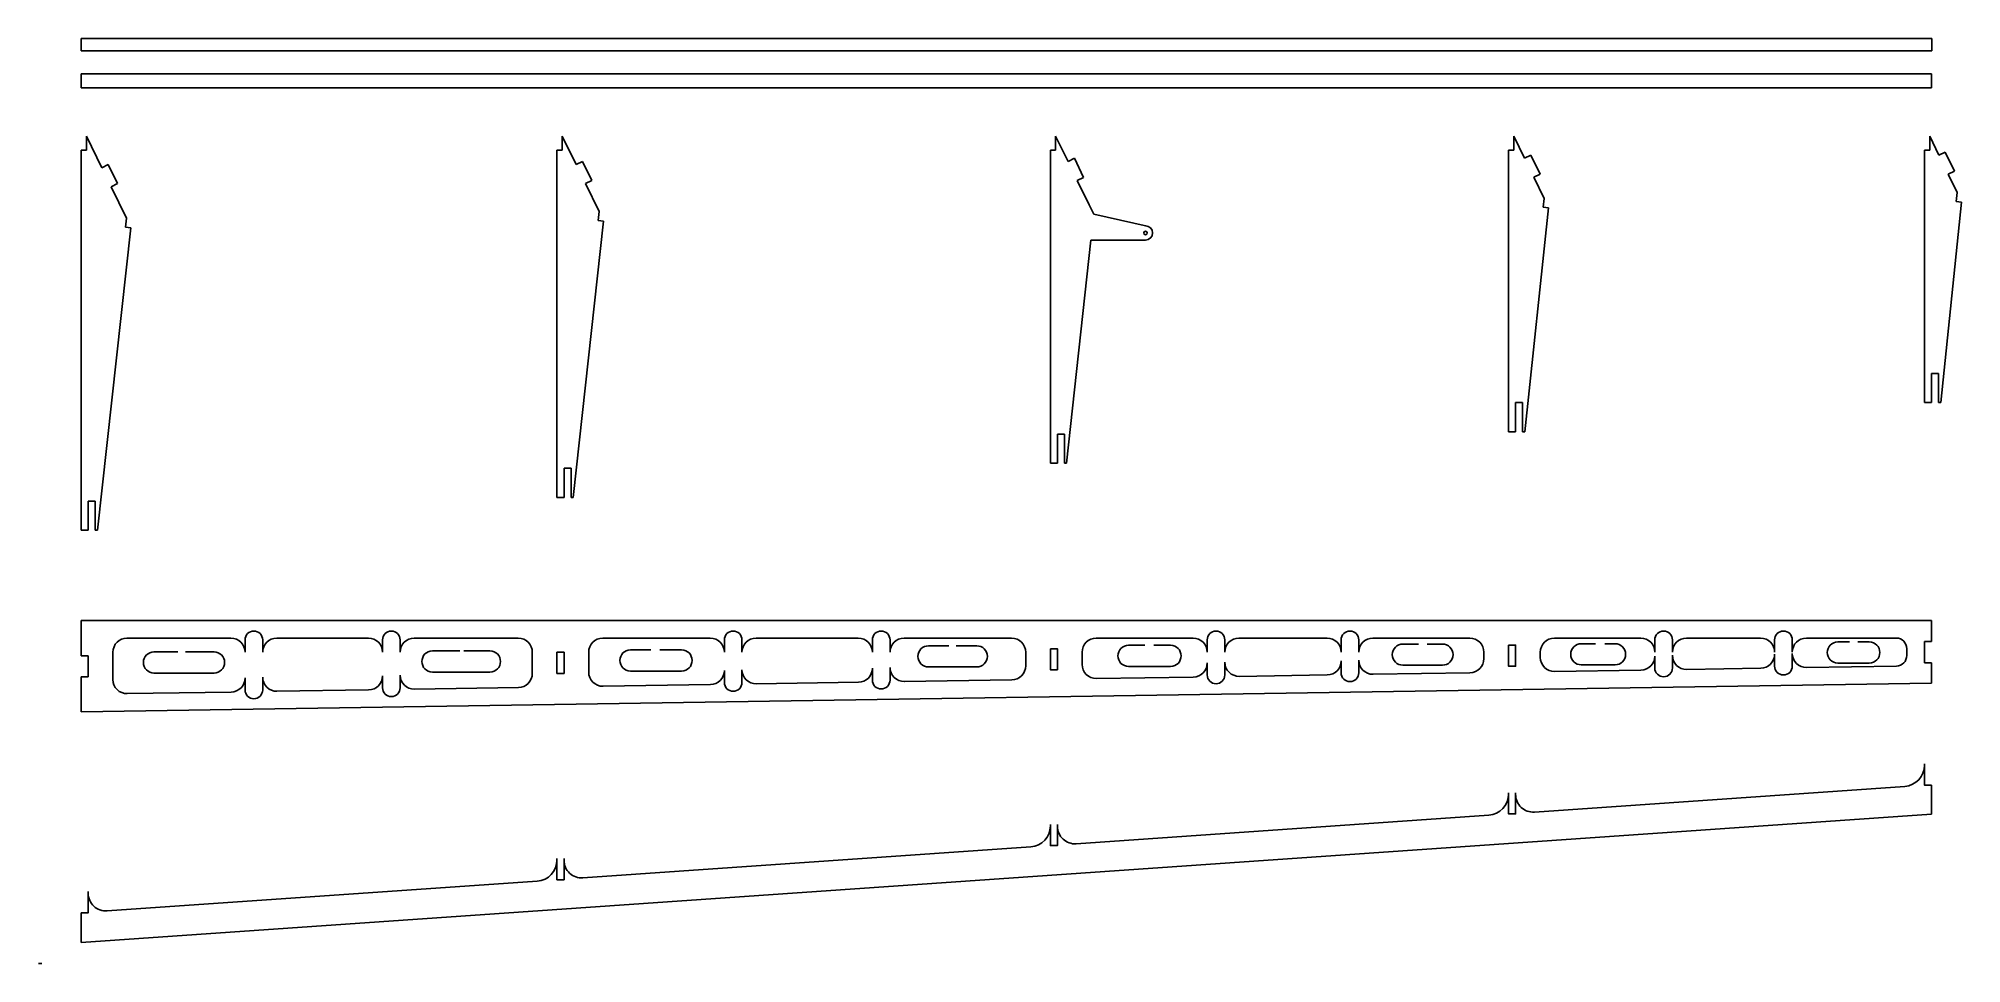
# Model space of a CAD drawing. Header units: millimetres. Extents: x 0 to 546, y 0 to 263.
import ezdxf

# ---------------------------------------------------------------- set-up
doc = ezdxf.new("R2010")
doc.units = ezdxf.units.MM
doc.layers.add('1', color=1, linetype='Continuous')
doc.layers.add('细线层', color=4, linetype='Continuous', lineweight=25)

msp = doc.modelspace()

# ---------------------------------------------------------------- linework, layer by layer
at = {"layer": '1'}
msp.add_open_spline([(0, 0), (0.33, 0), (0.67, 0), (1, 0)], degree=3, dxfattribs=at)
at = {"layer": '细线层'}
for p, q in [((537.22, 262.57), (12.12, 262.57)), ((12.12, 262.57), (12.12, 259.07)), ((537.22, 259.07), (537.22, 262.57)), ((12.12, 259.07), (537.22, 259.07)), ((537.12, 252.54), (12.12, 252.54)), ((12.12, 252.54), (12.12, 248.54)), ((537.12, 248.54), (537.12, 252.54)), ((12.12, 248.54), (537.12, 248.54)), ((13.62, 234.86), (13.62, 230.86)), ((13.62, 234.86), (18, 225.87)), ((148.62, 234.86), (148.62, 230.86)), ((148.62, 234.86), (152.57, 226.77)), ((288.62, 234.86), (288.62, 230.86)), ((288.62, 234.86), (292.13, 227.67)), ((418.62, 234.86), (418.62, 230.86)), ((418.62, 234.86), (421.69, 228.57)), ((536.62, 234.86), (536.62, 230.86)), ((536.62, 234.86), (539.25, 229.47)), ((13.62, 230.86), (12.12, 230.86)), ((12.12, 230.86), (12.12, 122.99)), ((148.62, 230.86), (147.12, 230.86)), ((147.12, 230.86), (147.12, 132.31)), ((288.62, 230.86), (287.12, 230.86)), ((287.12, 230.86), (287.12, 141.98)), ((418.62, 230.86), (417.12, 230.86)), ((417.12, 230.86), (417.12, 150.95)), ((421.69, 228.57), (423.49, 229.45)), ((423.49, 229.45), (426.12, 224.05)), ((536.62, 230.86), (535.12, 230.86)), ((535.12, 230.86), (535.12, 159.24)), ((539.25, 229.47), (541.05, 230.34)), ((541.05, 230.34), (543.68, 224.95)), ((18, 225.87), (19.8, 226.75)), ((19.8, 226.75), (22.43, 221.36)), ((152.57, 226.77), (154.36, 227.65)), ((154.36, 227.65), (156.99, 222.26)), ((292.13, 227.67), (293.93, 228.55)), ((293.93, 228.55), (296.56, 223.15)), ((426.12, 224.05), (424.32, 223.18)), ((543.68, 224.95), (541.88, 224.07)), ((541.88, 224.07), (544.42, 218.86)), ((22.43, 221.36), (20.64, 220.48)), ((20.64, 220.48), (25.01, 211.52)), ((156.99, 222.26), (155.2, 221.38)), ((155.2, 221.38), (159.08, 213.41)), ((296.56, 223.15), (294.76, 222.28)), ((294.76, 222.28), (298.13, 215.36)), ((424.32, 223.18), (427.24, 217.18)), ((544.42, 218.86), (544.16, 216.31)), ((544.42, 218.86), (544.16, 216.31)), ((159.08, 213.41), (158.81, 210.87)), ((159.08, 213.41), (158.81, 210.87)), ((298.13, 215.36), (299.43, 212.7)), ((428.47, 214.48), (421.76, 150.95)), ((427.24, 217.18), (426.97, 214.64)), ((427.24, 217.18), (426.97, 214.64)), ((426.97, 214.64), (428.47, 214.48)), ((426.97, 214.64), (428.47, 214.48)), ((545.65, 216.15), (539.78, 159.24)), ((544.16, 216.31), (545.65, 216.15)), ((544.16, 216.31), (545.65, 216.15)), ((26.22, 208.82), (16.72, 122.99)), ((25.01, 211.52), (24.72, 208.98)), ((25.01, 211.52), (24.72, 208.98)), ((24.72, 208.98), (26.22, 208.82)), ((24.72, 208.98), (26.22, 208.82)), ((160.3, 210.7), (151.73, 132.31)), ((158.81, 210.87), (160.3, 210.7)), ((158.81, 210.87), (160.3, 210.7)), ((299.43, 212.7), (314.56, 209.31)), ((298.56, 205.36), (291.74, 141.98)), ((314.12, 205.36), (298.56, 205.36)), ((537.12, 159.24), (537.12, 167.49)), ((537.12, 167.49), (539.12, 167.49)), ((539.12, 167.49), (539.12, 159.24)), ((419.12, 150.95), (419.12, 159.2)), ((419.12, 159.2), (421.12, 159.2)), ((421.12, 159.2), (421.12, 150.95)), ((535.12, 159.24), (537.12, 159.24)), ((539.12, 159.24), (539.78, 159.24)), ((289.12, 141.98), (289.12, 150.23)), ((289.12, 150.23), (291.12, 150.23)), ((291.12, 150.23), (291.12, 141.98)), ((417.12, 150.95), (419.12, 150.95)), ((421.12, 150.95), (421.76, 150.95)), ((287.12, 141.98), (289.12, 141.98)), ((291.12, 141.98), (291.74, 141.98)), ((149.12, 132.31), (149.12, 140.56)), ((149.12, 140.56), (151.12, 140.56)), ((151.12, 140.56), (151.12, 132.31)), ((14.12, 122.99), (14.12, 131.24)), ((14.12, 131.24), (16.12, 131.24)), ((16.12, 131.24), (16.12, 122.99)), ((147.12, 132.31), (149.12, 132.31)), ((151.12, 132.31), (151.73, 132.31)), ((12.12, 122.99), (14.12, 122.99)), ((16.12, 122.99), (16.72, 122.99)), ((537.12, 97.37), (12.12, 97.37)), ((12.12, 97.37), (12.12, 87.37)), ((537.12, 97.37), (537.12, 91.37)), ((12.12, 87.37), (14.12, 87.37)), ((14.12, 87.37), (14.12, 81.37)), ((21.12, 88.37), (21.12, 80.61)), ((54.62, 92.37), (25.12, 92.37)), ((39.57, 88.46), (32.77, 88.46)), ((49.81, 88.46), (41.74, 88.46)), ((58.62, 91.87), (58.62, 88.37)), ((63.62, 91.87), (63.62, 88.37)), ((93.62, 92.37), (67.62, 92.37)), ((97.62, 91.87), (97.62, 88.37)), ((102.62, 91.87), (102.62, 88.37)), ((136.12, 92.37), (106.62, 92.37)), ((119.52, 88.74), (111.78, 88.74)), ((128.1, 88.74), (120.65, 88.74)), ((140.12, 82.33), (140.12, 88.37)), ((156.12, 88.37), (156.12, 82.71)), ((190.62, 92.37), (160.12, 92.37)), ((173.8, 89.03), (167.97, 89.03)), ((182.48, 89.03), (176.35, 89.03)), ((194.62, 91.87), (194.62, 88.37)), ((199.62, 91.87), (199.62, 88.37)), ((232.62, 92.37), (203.62, 92.37)), ((236.62, 91.87), (236.62, 88.37)), ((241.62, 91.87), (241.62, 88.37)), ((276.12, 92.37), (245.62, 92.37)), ((258.27, 90.18), (252.53, 90.18)), ((266.25, 90.18), (260.39, 90.18)), ((280.12, 84.51), (280.12, 88.37)), ((296.12, 88.37), (296.12, 84.89)), ((327.62, 92.37), (300.12, 92.37)), ((313.91, 90.33), (309.28, 90.33)), ((321.23, 90.33), (316.46, 90.33)), ((331.62, 91.87), (331.62, 88.37)), ((336.62, 91.87), (336.62, 88.37)), ((365.62, 92.37), (340.62, 92.37)), ((369.62, 91.87), (369.62, 88.37)), ((374.62, 91.87), (374.62, 88.37)), ((406.12, 92.37), (378.62, 92.37)), ((391.6, 90.68), (387.14, 90.68)), ((398.38, 90.68), (394, 90.68)), ((410.12, 86.54), (410.12, 88.37)), ((426.12, 88.37), (426.12, 86.91)), ((454.62, 92.37), (430.12, 92.37)), ((441.79, 90.78), (437.77, 90.78)), ((447.35, 90.78), (444.44, 90.78)), ((458.62, 91.87), (458.62, 88.37)), ((463.62, 91.87), (463.62, 88.37)), ((463.62, 87.49), (463.62, 83.89)), ((488.62, 92.37), (467.62, 92.37)), ((492.62, 91.87), (492.62, 88.37)), ((492.62, 87.82), (492.62, 84.42)), ((497.62, 91.87), (497.62, 88.37)), ((497.62, 88.02), (497.62, 84.42)), ((527.12, 92.37), (501.62, 92.37)), ((513.86, 91.28), (510.54, 91.28)), ((519.48, 91.28), (516.24, 91.28)), ((530.12, 87.42), (530.12, 89.37)), ((537.12, 91.37), (535.12, 91.37)), ((535.12, 91.37), (535.12, 85.37)), ((49.81, 82.46), (32.77, 82.46)), ((102.62, 81.88), (102.62, 78.27)), ((128.1, 82.74), (111.78, 82.74)), ((182.48, 83.03), (167.97, 83.03)), ((194.62, 83.18), (194.62, 79.78)), ((199.62, 83.38), (199.62, 79.78)), ((236.62, 83.84), (236.62, 80.44)), ((241.62, 84.04), (241.62, 80.44)), ((266.25, 84.18), (252.53, 84.18)), ((321.23, 84.33), (309.28, 84.33)), ((331.62, 85.31), (331.62, 81.92)), ((336.62, 85.52), (336.62, 81.92)), ((340.68, 81.52), (365.68, 81.91)), ((369.62, 85.91), (369.62, 82.51)), ((374.62, 86.11), (374.62, 82.51)), ((378.68, 82.11), (406.18, 82.54)), ((398.38, 84.68), (387.14, 84.68)), ((430.18, 82.91), (454.68, 83.29)), ((447.35, 84.78), (437.77, 84.78)), ((458.62, 87.29), (458.62, 83.89)), ((467.68, 83.49), (488.68, 83.82)), ((501.68, 84.02), (527.17, 84.42)), ((519.48, 85.28), (510.54, 85.28)), ((535.12, 85.37), (537.12, 85.37)), ((537.12, 85.37), (537.12, 79.57)), ((14.12, 81.37), (12.12, 81.37)), ((12.12, 81.37), (12.12, 71.4)), ((537.12, 79.57), (12.12, 71.4)), ((25.18, 76.61), (54.68, 77.07)), ((58.62, 81.07), (58.62, 77.67)), ((63.62, 81.27), (63.62, 77.67)), ((67.68, 77.27), (93.68, 77.67)), ((97.62, 81.67), (97.62, 78.27)), ((106.68, 77.88), (136.18, 78.33)), ((160.18, 78.71), (190.68, 79.18)), ((203.68, 79.39), (232.68, 79.84)), ((245.68, 80.04), (276.18, 80.51)), ((300.18, 80.89), (327.68, 81.31)), ((535.12, 56.67), (535.12, 56.27)), ((529.54, 50.28), (424.47, 43)), ((537.12, 42.41), (537.12, 50.67)), ((417.12, 48.49), (417.12, 48.09)), ((419.12, 47.99), (419.12, 48.49)), ((12.12, 6.02), (537.12, 42.41)), ((287.12, 39.48), (287.12, 39.08)), ((289.12, 38.98), (289.12, 39.48)), ((411.54, 42.11), (294.47, 33.99)), ((281.54, 33.1), (154.47, 24.29)), ((147.12, 29.78), (147.12, 29.38)), ((149.12, 29.28), (149.12, 29.78)), ((141.54, 23.39), (19.47, 14.93)), ((14.12, 19.92), (14.12, 20.42)), ((12.12, 14.42), (12.12, 6.02))]:
    msp.add_line(p, q, dxfattribs=at)
for points in [[(147.12, 88.37), (149.12, 88.37), (149.12, 82.37), (147.12, 82.37)], [(287.12, 89.37), (289.12, 89.37), (289.12, 83.37), (287.12, 83.37)], [(417.12, 90.37), (419.12, 90.37), (419.12, 84.37), (417.12, 84.37)]]:
    msp.add_lwpolyline(points, close=True, dxfattribs=at)
for points in [[(537.12, 50.67), (535.12, 50.67), (535.12, 56.67)], [(419.12, 48.49), (419.12, 42.49), (417.12, 42.49), (417.12, 48.49)], [(289.12, 39.48), (289.12, 33.48), (287.12, 33.48), (287.12, 39.48)], [(149.12, 29.78), (149.12, 23.78), (147.12, 23.78), (147.12, 29.78)], [(14.12, 20.42), (14.12, 14.42), (12.12, 14.42)]]:
    msp.add_lwpolyline(points, dxfattribs=at)
msp.add_circle((314.12, 207.36), 0.5, dxfattribs=at)
for centre, radius, start, end in [((314.12, 207.36), 2, 270, 90), ((61.12, 91.87), 2.5, 0, 180), ((100.12, 91.87), 2.5, 0, 180), ((197.12, 91.87), 2.5, 0, 180), ((239.12, 91.87), 2.5, 0, 180), ((334.12, 91.87), 2.5, 0, 180), ((372.12, 91.87), 2.5, 0, 180), ((461.12, 91.87), 2.5, 0, 180), ((495.12, 91.87), 2.5, 0, 180), ((25.12, 88.37), 4, 90, 180), ((32.77, 85.46), 3, 90, 270), ((49.81, 85.46), 3, 270, 90), ((54.62, 88.37), 4, 0, 90), ((67.62, 88.37), 4, 90, 180), ((93.62, 88.37), 4, 0, 90), ((106.62, 88.37), 4, 90, 180), ((111.78, 85.74), 3, 90, 270), ((128.1, 85.74), 3, 270, 90), ((136.12, 88.37), 4, 0, 90), ((160.12, 88.37), 4, 90, 180), ((167.97, 86.03), 3, 90, 270), ((182.48, 86.03), 3, 270, 90), ((190.62, 88.37), 4, 0, 90), ((203.62, 88.37), 4, 90, 180), ((232.62, 88.37), 4, 0, 90), ((245.62, 88.37), 4, 90, 180), ((252.53, 87.18), 3, 90, 270), ((266.25, 87.18), 3, 270, 90), ((276.12, 88.37), 4, 0, 90), ((300.12, 88.37), 4, 90, 180), ((309.28, 87.33), 3, 90, 270), ((321.23, 87.33), 3, 270, 90), ((327.62, 88.37), 4, 0, 90), ((340.62, 88.37), 4, 90, 180), ((365.62, 88.37), 4, 0, 90), ((378.62, 88.37), 4, 90, 180), ((387.14, 87.68), 3, 90, 270), ((398.38, 87.68), 3, 270, 90), ((406.12, 88.37), 4, 0, 90), ((430.12, 88.37), 4, 90, 180), ((437.77, 87.78), 3, 90, 270), ((447.35, 87.78), 3, 270, 90), ((454.62, 88.37), 4, 0, 90), ((467.62, 88.37), 4, 90, 180), ((467.62, 87.49), 4, 180, 270.8914), ((488.62, 88.37), 4, 0, 90), ((488.62, 87.82), 4, 270.8914, 0), ((501.62, 88.37), 4, 90, 180), ((501.62, 88.02), 4, 180, 270.8914), ((510.54, 88.28), 3, 90, 270), ((519.48, 88.28), 3, 270, 90), ((527.12, 89.37), 3, 0, 90), ((527.12, 87.42), 3, 270.8914, 0), ((106.62, 81.88), 4, 180, 270.8914), ((136.12, 82.33), 4, 270.8914, 0), ((160.12, 82.71), 4, 180, 270.8914), ((190.62, 83.18), 4, 270.8914, 0), ((203.62, 83.38), 4, 180, 270.8914), ((232.62, 83.84), 4, 270.8914, 0), ((245.62, 84.04), 4, 180, 270.8914), ((276.12, 84.51), 4, 270.8914, 0), ((300.12, 84.89), 4, 180, 270.8914), ((327.62, 85.31), 4, 270.8914, 0), ((334.12, 81.92), 2.5, 180, 0), ((340.62, 85.52), 4, 180, 270.8914), ((365.62, 85.91), 4, 270.8914, 0), ((372.12, 82.51), 2.5, 180, 0), ((378.62, 86.11), 4, 180, 270.8914), ((406.12, 86.54), 4, 270.8914, 0), ((430.12, 86.91), 4, 180, 270.8914), ((454.62, 87.29), 4, 270.8914, 0), ((461.12, 83.89), 2.5, 180, 0), ((495.12, 84.42), 2.5, 180, 0), ((25.12, 80.61), 4, 180, 270.8914), ((54.62, 81.07), 4, 270.8914, 0), ((61.12, 77.67), 2.5, 180, 0), ((67.62, 81.27), 4, 180, 270.8914), ((93.62, 81.67), 4, 270.8914, 0), ((100.12, 78.27), 2.5, 180, 0), ((197.12, 79.78), 2.5, 180, 0), ((239.12, 80.44), 2.5, 180, 0), ((529.12, 56.27), 6, 273.9646, 0), ((411.12, 48.09), 6, 273.9646, 0), ((424.12, 47.99), 5, 180, 273.9646), ((281.12, 39.08), 6, 273.9646, 0), ((294.12, 38.98), 5, 180, 273.9646), ((141.12, 29.38), 6, 273.9646, 0), ((154.12, 29.28), 5, 180, 273.9646), ((19.12, 19.92), 5, 180, 273.9646)]:
    msp.add_arc(centre, radius, start, end, dxfattribs=at)

doc.saveas('drawing.dxf')
